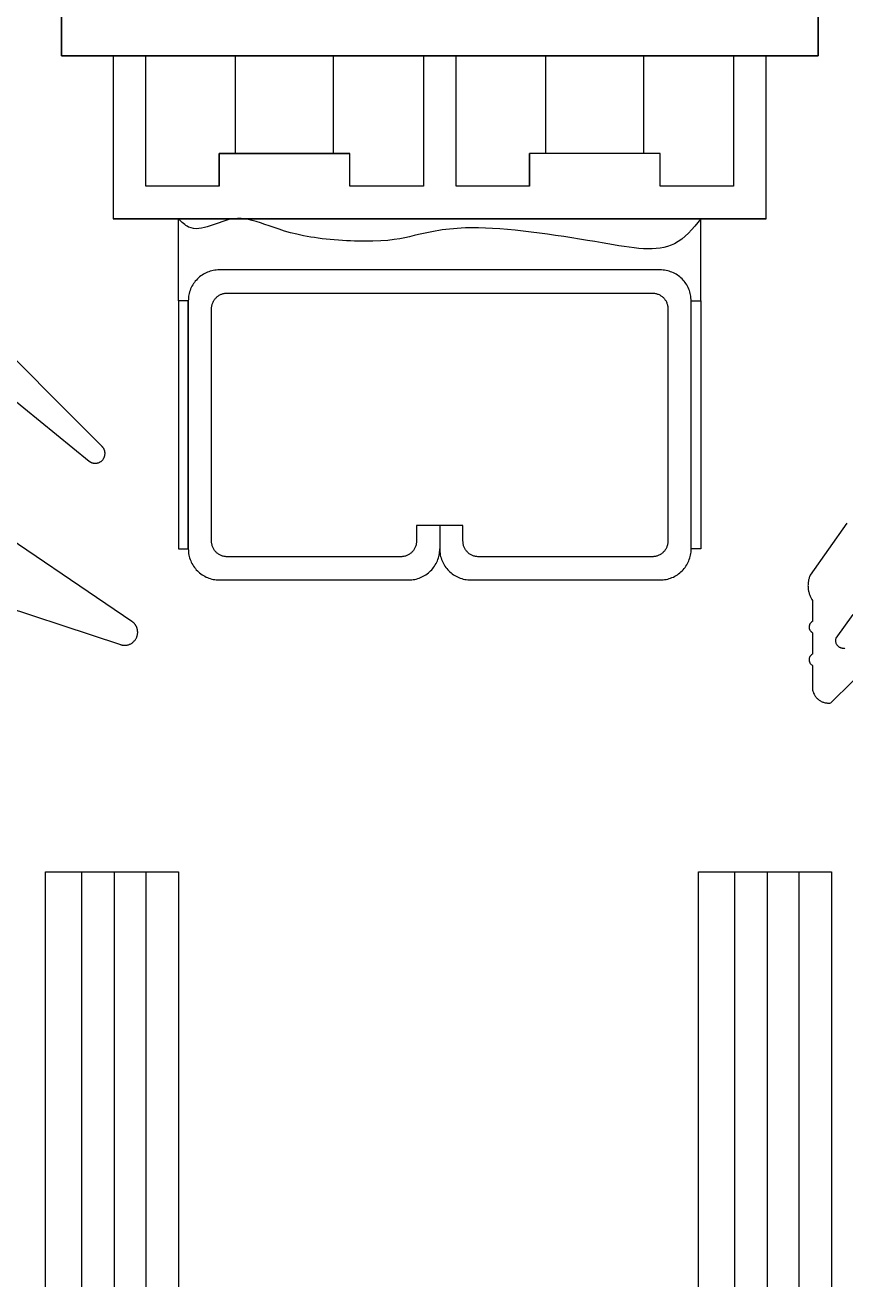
# Model space of a CAD drawing. Header units: centimetres. Extents: x 16433 to 114398, y -50094 to -12305.
# Drawn here: x 66731.545 to 66734.055, y -38612.048 to -38608.207 of the extents above; entities that cross this region are included whole.
import ezdxf

# ---------------------------------------------------------------- set-up
doc = ezdxf.new("R2010")
doc.units = ezdxf.units.CM
doc.header["$LTSCALE"] = 0.5
doc.layers.get('0').update_dxf_attribs({"linetype": 'CONTINUOUS'})
doc.layers.get('DEFPOINTS').update_dxf_attribs({"linetype": 'CONTINUOUS'})
doc.layers.add('0-Coupe A.3', color=7, linetype='CONTINUOUS')
doc.styles.add('Helvetica', font='')
doc.styles.get('Helvetica').set_extended_font_data('Helvetica')
doc.dimstyles.new('IS', dxfattribs={"dimtxt": 10.08724, "dimasz": 5.007446, "dimexe": 2, "dimexo": 10, "dimgap": 3, "dimtad": 1, "dimdec": 1, "dimtxsty": 'Helvetica', "dimblk": 'DOT', "dimblk1": 'DOT', "dimblk2": 'DOT', "dimcen": 0, "dimdle": 10, "dimazin": 0, "dimtfac": 0.8, "dimtdec": 1, "dimtix": 1, "dimtmove": 0, "dimatfit": 0, "dimldrblk": 'VW_FILLEDARROW-1', "dimfxl": 10, "dimfxlon": 1, "dimfrac": 2, "dimtolj": 1, "dimarcsym": 0})

# ---------------------------------------------------------------- blocks, each defined once
blk = doc.blocks.new('_DOT')
at = {"color": 0, "linetype": 'ByBlock', "lineweight": -2}
blk.add_line((-0.5, 0), (-1, 0), dxfattribs=at)
at = {"color": 0, "linetype": 'ByBlock', "const_width": 0.5}
blk.add_lwpolyline([(-0.25, 0, 1), (0.25, 0, 1)], format="xyb", close=True, dxfattribs=at)
blk = doc.blocks.new('*D3404')
at = {"layer": '0-Coupe A.3', "color": 0, "linetype": 'Continuous', "lineweight": -2, "transparency": 16777216}
for p, q in [((66681.6511, -38608.3763), (66669.6511, -38608.3763)), ((66671.6511, -38818.2969), (66671.6511, -38613.3838)), ((66681.6511, -38823.3044), (66669.6511, -38823.3044))]:
    blk.add_line(p, q, dxfattribs=at)
at = {"layer": 'DEFPOINTS', "color": 0, "linetype": 'Continuous', "transparency": 16777216}
for p in [(66671.6511, -38608.3763), (66750.4511, -38608.3763), (66707.1511, -38823.3044)]:
    blk.add_point(p, dxfattribs=at)
at = {"layer": '0-Coupe A.3', "color": 0, "linetype": 'Continuous', "lineweight": -2, "transparency": 16777216, "xscale": 5.007446289062499, "yscale": 5.007446289062499, "zscale": 5.007446289062499}
for p, rotation in [((66671.6511, -38608.3763), 90), ((66671.6511, -38823.3044), 270)]:
    blk.add_blockref('_DOT', p, dxfattribs=dict(at, rotation=rotation))
at = {"layer": '0-Coupe A.3', "color": 0, "linetype": 'Continuous', "lineweight": 13, "transparency": 16777216, "insert": (66664.8684, -38715.8404), "char_height": 7.56543, "attachment_point": 5, "rotation": 90, "style": 'Helvetica'}
blk.add_mtext('\\A1;215', dxfattribs=at)
blk = doc.blocks.new('VW_FILLEDARROW-1')
at = {"color": 0, "linetype": 'Continuous', "lineweight": 5, "flags": 128}
blk.add_lwpolyline([(-1.9969, 0.53507), (0, 0), (-1.9969, -0.53507)], close=True, dxfattribs=at)
blk = doc.blocks.new('Groupe-369-1')
at = {"color": 9, "linetype": 'Continuous', "lineweight": 5, "true_color": 0xbbbbbb}
for p, q in [((10412.7262, -46988.4243), (10611.2756, -46950.8233)), ((10412.7081, -46988.3288), (10607.7204, -46951.3976)), ((10412.7448, -46988.5226), (10607.7571, -46951.5914)), ((10413.0802, -46990.2938), (10611.0378, -46952.8049)), ((10413.0983, -46990.3894), (10611.0559, -46952.9005)), ((10413.1169, -46990.4876), (10610.9786, -46953.0169))]:
    blk.add_line(p, q, dxfattribs=at)
at = {"color": 9, "linetype": 'Continuous', "lineweight": 5, "true_color": 0xbbbbbb, "flags": 128}
for points in [[(10610.6494, -46950.7411), (10610.7252, -46951.1413), (10412.7652, -46988.6306), (10412.6895, -46988.2305)], [(10611.0192, -46952.7067), (10611.0949, -46953.1068), (10413.1374, -46990.5957), (10413.0616, -46990.1956)]]:
    blk.add_lwpolyline(points, close=True, dxfattribs=at)
at = {"color": 9, "linetype": 'Continuous', "lineweight": 5, "true_color": 0xbbbbbb}
for points in [[(10411.9839, -46988.35, 0), (10411.9022, -46988.3119, 0)], [(10411.6318, -46988.3827, 0), (10411.8091, -46988.464, 0), (10411.8115, -46988.4645, 0), (10411.814, -46988.4649, 0), (10411.8165, -46988.4652, 0), (10411.819, -46988.4655, 0), (10411.8215, -46988.4657, 0), (10411.824, -46988.4658, 0), (10411.8265, -46988.4659, 0), (10411.829, -46988.4658, 0), (10411.8315, -46988.4657, 0), (10411.834, -46988.4655, 0), (10411.8365, -46988.4652, 0), (10411.839, -46988.4649, 0), (10411.8415, -46988.4645, 0), (10411.844, -46988.464, 0), (10411.8464, -46988.4634, 0), (10411.8488, -46988.4628, 0), (10411.8513, -46988.462, 0), (10411.8536, -46988.4612, 0), (10411.856, -46988.4604, 0), (10411.8583, -46988.4594, 0), (10411.8606, -46988.4584, 0), (10411.8629, -46988.4573, 0), (10411.8651, -46988.4562, 0), (10411.8673, -46988.455, 0), (10411.8695, -46988.4537, 0), (10411.8716, -46988.4523, 0), (10411.8737, -46988.4509, 0), (10411.8757, -46988.4494, 0), (10411.8777, -46988.4479, 0), (10411.8796, -46988.4463, 0), (10411.8815, -46988.4446, 0), (10411.8834, -46988.4429, 0), (10411.9466, -46988.4309, 0), (10411.9475, -46988.4319, 0), (10411.9485, -46988.4328, 0), (10411.9495, -46988.4336, 0), (10411.9505, -46988.4344, 0), (10411.9516, -46988.4351, 0), (10411.9528, -46988.4357, 0), (10411.954, -46988.4363, 0), (10411.9552, -46988.4368, 0), (10411.9564, -46988.4372, 0), (10411.9577, -46988.4375, 0), (10411.959, -46988.4377, 0), (10411.9603, -46988.4378, 0), (10411.9616, -46988.4379, 0), (10411.9629, -46988.4379, 0), (10411.9642, -46988.4377, 0), (10411.9655, -46988.4375, 0), (10411.9668, -46988.4373, 0), (10411.9681, -46988.4369, 0), (10411.9693, -46988.4364, 0), (10411.9705, -46988.4359, 0), (10411.9716, -46988.4353, 0), (10411.9728, -46988.4346, 0), (10411.9738, -46988.4339, 0), (10411.9748, -46988.433, 0), (10411.9758, -46988.4322, 0), (10411.9767, -46988.4312, 0), (10411.9776, -46988.4302, 0), (10411.9783, -46988.4292, 0), (10411.979, -46988.428, 0), (10411.9797, -46988.4269, 0), (10411.9802, -46988.4257, 0), (10411.9807, -46988.4245, 0), (10412.0451, -46988.4123, 0), (10412.046, -46988.4132, 0), (10412.047, -46988.4141, 0), (10412.048, -46988.415, 0), (10412.049, -46988.4158, 0), (10412.0501, -46988.4165, 0), (10412.0513, -46988.4171, 0), (10412.0525, -46988.4176, 0), (10412.0537, -46988.4181, 0), (10412.0549, -46988.4185, 0), (10412.0562, -46988.4188, 0), (10412.0575, -46988.419, 0), (10412.0588, -46988.4192, 0), (10412.0601, -46988.4192, 0), (10412.0614, -46988.4192, 0), (10412.0627, -46988.4191, 0), (10412.064, -46988.4189, 0), (10412.0653, -46988.4186, 0), (10412.0665, -46988.4182, 0), (10412.0678, -46988.4178, 0), (10412.069, -46988.4172, 0), (10412.0701, -46988.4166, 0), (10412.0712, -46988.416, 0), (10412.0723, -46988.4152, 0), (10412.0733, -46988.4144, 0), (10412.0743, -46988.4135, 0), (10412.0752, -46988.4125, 0), (10412.076, -46988.4115, 0), (10412.0768, -46988.4105, 0), (10412.0775, -46988.4094, 0), (10412.0781, -46988.4082, 0), (10412.0787, -46988.407, 0), (10412.0792, -46988.4058, 0), (10412.1491, -46988.3926, 0), (10412.1515, -46988.3918, 0), (10412.1538, -46988.3908, 0), (10412.1561, -46988.3898, 0), (10412.1583, -46988.3887, 0), (10412.1604, -46988.3874, 0), (10412.1625, -46988.3861, 0), (10412.1645, -46988.3846, 0), (10412.1664, -46988.3831, 0), (10412.1683, -46988.3814, 0), (10412.1701, -46988.3797, 0), (10412.1717, -46988.3779, 0), (10412.1733, -46988.376, 0), (10412.1748, -46988.374, 0), (10412.1762, -46988.3719, 0), (10412.1775, -46988.3698, 0), (10412.1787, -46988.3676, 0), (10412.1798, -46988.3654, 0), (10412.1807, -46988.3631, 0), (10412.1816, -46988.3608, 0), (10412.1823, -46988.3584, 0), (10412.1829, -46988.356, 0), (10412.1834, -46988.3536, 0), (10412.1838, -46988.3511, 0), (10412.1841, -46988.3487, 0), (10412.1842, -46988.3462, 0), (10412.1842, -46988.3437, 0), (10412.1841, -46988.3412, 0), (10412.1838, -46988.3387, 0), (10412.1835, -46988.3363, 0), (10412.183, -46988.3339, 0), (10412.1824, -46988.3315, 0), (10412.1817, -46988.3291, 0), (10412.0283, -46988.2228, 0)], [(10412.0091, -46988.3176, 0), (10412.0096, -46988.3189, 0), (10412.01, -46988.3203, 0), (10412.0103, -46988.3217, 0), (10412.0105, -46988.3231, 0), (10412.0107, -46988.3245, 0), (10412.0107, -46988.3259, 0), (10412.0107, -46988.3273, 0), (10412.0106, -46988.3287, 0), (10412.0104, -46988.3301, 0), (10412.0102, -46988.3315, 0), (10412.0098, -46988.3328, 0), (10412.0094, -46988.3342, 0), (10412.0089, -46988.3355, 0), (10412.0083, -46988.3368, 0), (10412.0077, -46988.338, 0), (10412.0069, -46988.3392, 0), (10412.0061, -46988.3404, 0), (10412.0053, -46988.3415, 0), (10412.0044, -46988.3425, 0), (10412.0034, -46988.3436, 0), (10412.0023, -46988.3445, 0), (10412.0012, -46988.3454, 0), (10412.0001, -46988.3462, 0), (10411.9989, -46988.3469, 0), (10411.9976, -46988.3476, 0), (10411.9963, -46988.3482, 0), (10411.995, -46988.3487, 0), (10411.9937, -46988.3492, 0), (10411.9923, -46988.3495, 0), (10411.991, -46988.3498, 0), (10411.9896, -46988.35, 0), (10411.9882, -46988.3501, 0), (10411.9868, -46988.3501, 0), (10411.9853, -46988.3501, 0), (10411.9839, -46988.35, 0)], [(10412.3488, -46990.9667, 0), (10412.4109, -46990.4995, 0), (10412.4109, -46990.4991, 0), (10412.411, -46990.4987, 0), (10412.411, -46990.4983, 0), (10412.4111, -46990.4979, 0), (10412.4111, -46990.4975, 0), (10412.4111, -46990.4971, 0), (10412.4112, -46990.4967, 0), (10412.4112, -46990.4963, 0), (10412.4112, -46990.4959, 0), (10412.4112, -46990.4955, 0), (10412.4112, -46990.4951, 0), (10412.4112, -46990.4947, 0), (10412.4112, -46990.4943, 0), (10412.4112, -46990.4939, 0), (10412.4112, -46990.4935, 0), (10412.4112, -46990.4931, 0), (10412.4112, -46990.4927, 0), (10412.4112, -46990.4923, 0), (10412.4112, -46990.4919, 0), (10412.4111, -46990.4916, 0), (10412.4111, -46990.4912, 0), (10412.4111, -46990.4908, 0), (10412.411, -46990.4904, 0), (10412.411, -46990.49, 0), (10412.411, -46990.4896, 0), (10412.4109, -46990.4892, 0), (10412.4109, -46990.4888, 0), (10412.4108, -46990.4884, 0), (10412.4107, -46990.488, 0), (10412.4107, -46990.4876, 0), (10412.4106, -46990.4872, 0), (10412.4105, -46990.4868, 0), (10412.4101, -46990.4849, 0), (10412.4096, -46990.483, 0), (10412.409, -46990.4811, 0), (10412.4083, -46990.4793, 0), (10412.4076, -46990.4775, 0), (10412.4067, -46990.4757, 0), (10412.4057, -46990.474, 0), (10412.4047, -46990.4723, 0), (10412.4036, -46990.4707, 0), (10412.4024, -46990.4692, 0), (10412.4011, -46990.4677, 0), (10412.3998, -46990.4662, 0), (10412.3984, -46990.4649, 0), (10412.3969, -46990.4636, 0), (10412.3954, -46990.4623, 0), (10412.3938, -46990.4612, 0), (10412.3921, -46990.4601, 0), (10412.3904, -46990.4591, 0), (10412.3887, -46990.4582, 0), (10412.3869, -46990.4574, 0), (10412.3851, -46990.4567, 0), (10412.3832, -46990.4561, 0), (10412.3813, -46990.4555, 0), (10412.3794, -46990.4551, 0), (10412.3775, -46990.4547, 0), (10412.3755, -46990.4545, 0), (10412.3736, -46990.4543, 0), (10412.3716, -46990.4542, 0), (10412.3696, -46990.4543, 0), (10412.3677, -46990.4544, 0), (10412.3657, -46990.4546, 0), (10412.3638, -46990.4549, 0), (10412.3626, -46990.4552, 0), (10412.3614, -46990.4555, 0), (10412.3602, -46990.4558, 0), (10412.3591, -46990.4561, 0), (10412.3579, -46990.4565, 0), (10412.3568, -46990.457, 0), (10412.3556, -46990.4574, 0), (10412.3545, -46990.4579, 0), (10412.3534, -46990.4584, 0), (10412.3523, -46990.459, 0), (10412.3513, -46990.4596, 0), (10412.3502, -46990.4602, 0), (10412.3492, -46990.4609, 0), (10412.3482, -46990.4615, 0), (10412.3472, -46990.4623, 0), (10412.3462, -46990.463, 0), (10412.3453, -46990.4638, 0), (10412.3444, -46990.4646, 0), (10412.3435, -46990.4654, 0), (10412.3426, -46990.4663, 0), (10412.3418, -46990.4672, 0), (10412.341, -46990.4681, 0), (10412.3402, -46990.469, 0), (10412.3394, -46990.47, 0), (10412.3387, -46990.4709, 0), (10412.338, -46990.4719, 0), (10412.3374, -46990.473, 0), (10412.3367, -46990.474, 0), (10412.3361, -46990.4751, 0), (10412.3356, -46990.4762, 0), (10412.335, -46990.4772, 0), (10412.3345, -46990.4784, 0), (10412.1031, -46991.0132, 0)], [(10411.661, -46991.0969, 0), (10411.8764, -46990.6988, 0), (10411.8767, -46990.6983, 0), (10411.8769, -46990.6977, 0), (10411.8772, -46990.6971, 0), (10411.8775, -46990.6965, 0), (10411.8777, -46990.6959, 0), (10411.878, -46990.6953, 0), (10411.8782, -46990.6947, 0), (10411.8784, -46990.6941, 0), (10411.8786, -46990.6935, 0), (10411.8788, -46990.6929, 0), (10411.879, -46990.6923, 0), (10411.8791, -46990.6917, 0), (10411.8793, -46990.6911, 0), (10411.8794, -46990.6904, 0), (10411.8795, -46990.6898, 0), (10411.8796, -46990.6892, 0), (10411.8797, -46990.6885, 0), (10411.8798, -46990.6879, 0), (10411.8799, -46990.6873, 0), (10411.8799, -46990.6866, 0), (10411.8799, -46990.686, 0), (10411.88, -46990.6853, 0), (10411.88, -46990.6847, 0), (10411.88, -46990.6841, 0), (10411.88, -46990.6834, 0), (10411.8799, -46990.6828, 0), (10411.8799, -46990.6821, 0), (10411.8798, -46990.6815, 0), (10411.8797, -46990.6809, 0), (10411.8797, -46990.6802, 0), (10411.8796, -46990.6796, 0), (10411.8795, -46990.679, 0), (10411.8791, -46990.6775, 0), (10411.8788, -46990.6761, 0), (10411.8783, -46990.6747, 0), (10411.8778, -46990.6733, 0), (10411.8772, -46990.672, 0), (10411.8766, -46990.6707, 0), (10411.8758, -46990.6694, 0), (10411.8751, -46990.6681, 0), (10411.8742, -46990.6669, 0), (10411.8733, -46990.6657, 0), (10411.8724, -46990.6646, 0), (10411.8714, -46990.6635, 0), (10411.8703, -46990.6625, 0), (10411.8692, -46990.6615, 0), (10411.8681, -46990.6606, 0), (10411.8669, -46990.6598, 0), (10411.8656, -46990.659, 0), (10411.8644, -46990.6582, 0), (10411.863, -46990.6576, 0), (10411.8617, -46990.657, 0), (10411.8603, -46990.6564, 0), (10411.8589, -46990.6559, 0), (10411.8575, -46990.6555, 0), (10411.8561, -46990.6552, 0), (10411.8546, -46990.6549, 0), (10411.8532, -46990.6547, 0), (10411.8517, -46990.6546, 0), (10411.8502, -46990.6546, 0), (10411.8488, -46990.6546, 0), (10411.8473, -46990.6547, 0), (10411.8458, -46990.6548, 0), (10411.8444, -46990.6551, 0), (10411.8437, -46990.6552, 0), (10411.843, -46990.6554, 0), (10411.8422, -46990.6556, 0), (10411.8415, -46990.6558, 0), (10411.8408, -46990.656, 0), (10411.8401, -46990.6562, 0), (10411.8394, -46990.6565, 0), (10411.8387, -46990.6567, 0), (10411.8381, -46990.657, 0), (10411.8374, -46990.6573, 0), (10411.8367, -46990.6576, 0), (10411.8361, -46990.658, 0), (10411.8354, -46990.6583, 0), (10411.8348, -46990.6587, 0), (10411.8342, -46990.6591, 0), (10411.8335, -46990.6595, 0), (10411.8329, -46990.6599, 0), (10411.8323, -46990.6603, 0), (10411.8317, -46990.6607, 0), (10411.8312, -46990.6612, 0), (10411.8306, -46990.6617, 0), (10411.83, -46990.6621, 0), (10411.8295, -46990.6626, 0), (10411.829, -46990.6632, 0), (10411.8284, -46990.6637, 0), (10411.8279, -46990.6642, 0), (10411.8274, -46990.6648, 0), (10411.827, -46990.6653, 0), (10411.8265, -46990.6659, 0), (10411.826, -46990.6665, 0), (10411.8256, -46990.6671, 0), (10411.8252, -46990.6677, 0), (10411.5136, -46991.1248, 0)]]:
    blk.add_polyline3d(points, dxfattribs=at)
at = {"color": 7, "linetype": 'Continuous', "lineweight": 5}
for points in [[(10410.2408, -46988.7364, 0), (10410.0443, -46988.7736, 0), (10410.0818, -46988.9716, 0), (10409.6094, -46989.061, 0), (10409.6621, -46989.2546, 0), (10410.119, -46989.1681, 0), (10410.4008, -46990.6558, 0), (10410.0612, -46990.7201, 0), (10410.1139, -46990.9137, 0), (10410.438, -46990.8523, 0), (10410.4755, -46991.0503, 0), (10410.672, -46991.013, 0), (10410.2408, -46988.7364, 0)], [(10410.0443, -46988.7736, 0), (10410.2408, -46988.7364, 0)], [(10410.2408, -46988.7364, 0), (10410.672, -46991.013, 0)], [(10410.7616, -46988.7991, 0), (10410.2703, -46988.8922, 0)], [(10410.7616, -46988.7991, 0), (10410.2703, -46988.8922, 0)], [(10411.1337, -46990.7642, 0), (10410.7616, -46988.7991, 0)], [(10411.1337, -46990.7642, 0), (10410.7616, -46988.7991, 0)], [(10410.7616, -46988.7991, 0), (10411.1337, -46990.7642, 0)], [(10411.8702, -46989.607, 0), (10411.941, -46989.5936, 0), (10411.9456, -46989.5926, 0), (10411.9501, -46989.5914, 0), (10411.9546, -46989.59, 0), (10411.9589, -46989.5883, 0), (10411.9632, -46989.5865, 0), (10411.9674, -46989.5844, 0), (10411.9715, -46989.5821, 0), (10411.9754, -46989.5797, 0), (10411.9793, -46989.577, 0), (10411.983, -46989.5742, 0), (10411.9865, -46989.5712, 0), (10411.9899, -46989.568, 0), (10411.9932, -46989.5647, 0), (10411.9962, -46989.5612, 0), (10411.9992, -46989.5575, 0), (10412.0019, -46989.5537, 0), (10412.0044, -46989.5498, 0), (10412.0067, -46989.5458, 0), (10412.0089, -46989.5416, 0), (10412.0108, -46989.5374, 0), (10412.0125, -46989.533, 0), (10412.014, -46989.5286, 0), (10412.0153, -46989.5241, 0), (10412.0164, -46989.5196, 0), (10412.0172, -46989.515, 0), (10412.0178, -46989.5104, 0), (10412.0182, -46989.5058, 0), (10412.0184, -46989.5011, 0), (10412.0183, -46989.4964, 0), (10412.018, -46989.4918, 0), (10412.0175, -46989.4871, 0), (10412.0167, -46989.4825, 0), (10411.9088, -46988.9127, 0), (10411.9078, -46988.9081, 0), (10411.9066, -46988.9036, 0), (10411.9052, -46988.8992, 0), (10411.9035, -46988.8948, 0), (10411.9017, -46988.8905, 0), (10411.8996, -46988.8863, 0), (10411.8974, -46988.8823, 0), (10411.8949, -46988.8783, 0), (10411.8923, -46988.8745, 0), (10411.8894, -46988.8708, 0), (10411.8864, -46988.8672, 0), (10411.8832, -46988.8638, 0), (10411.8799, -46988.8605, 0), (10411.8764, -46988.8575, 0), (10411.8727, -46988.8546, 0), (10411.869, -46988.8518, 0), (10411.865, -46988.8493, 0), (10411.861, -46988.847, 0), (10411.8569, -46988.8448, 0), (10411.8526, -46988.8429, 0), (10411.8483, -46988.8412, 0), (10411.8439, -46988.8397, 0), (10411.8394, -46988.8384, 0), (10411.8348, -46988.8373, 0), (10411.8303, -46988.8365, 0), (10411.8256, -46988.8359, 0), (10411.821, -46988.8355, 0), (10411.8163, -46988.8354, 0), (10411.8117, -46988.8354, 0), (10411.807, -46988.8357, 0), (10411.8024, -46988.8363, 0), (10411.7978, -46988.837, 0), (10411.051, -46988.9784, 0), (10411.0465, -46988.9794, 0), (10411.042, -46988.9806, 0), (10411.0375, -46988.982, 0), (10411.0332, -46988.9837, 0), (10411.0289, -46988.9855, 0), (10411.0247, -46988.9876, 0), (10411.0206, -46988.9898, 0), (10411.0167, -46988.9923, 0), (10411.0128, -46988.9949, 0), (10411.0091, -46988.9978, 0), (10411.0056, -46989.0008, 0), (10411.0022, -46989.004, 0), (10410.9989, -46989.0073, 0), (10410.9958, -46989.0108, 0), (10410.9929, -46989.0145, 0), (10410.9902, -46989.0183, 0), (10410.9877, -46989.0222, 0), (10410.9854, -46989.0262, 0), (10410.9832, -46989.0304, 0), (10410.9813, -46989.0346, 0), (10410.9796, -46989.0389, 0), (10410.9781, -46989.0434, 0), (10410.9768, -46989.0478, 0), (10410.9757, -46989.0524, 0), (10410.9749, -46989.057, 0), (10410.9743, -46989.0616, 0), (10410.9739, -46989.0662, 0), (10410.9737, -46989.0709, 0), (10410.9738, -46989.0756, 0), (10410.9741, -46989.0802, 0), (10410.9746, -46989.0848, 0), (10410.9754, -46989.0894, 0), (10411.2266, -46990.4159, 0), (10411.2276, -46990.4204, 0), (10411.2288, -46990.4249, 0), (10411.2302, -46990.4294, 0), (10411.2318, -46990.4337, 0), (10411.2337, -46990.438, 0), (10411.2357, -46990.4422, 0), (10411.238, -46990.4463, 0), (10411.2404, -46990.4502, 0), (10411.2431, -46990.4541, 0), (10411.2459, -46990.4578, 0), (10411.2489, -46990.4613, 0), (10411.2521, -46990.4647, 0), (10411.2555, -46990.468, 0), (10411.259, -46990.4711, 0), (10411.2626, -46990.474, 0), (10411.2664, -46990.4767, 0), (10411.2703, -46990.4792, 0), (10411.2744, -46990.4816, 0), (10411.2785, -46990.4837, 0), (10411.2828, -46990.4856, 0), (10411.2871, -46990.4873, 0), (10411.2915, -46990.4888, 0), (10411.296, -46990.4901, 0), (10411.3005, -46990.4912, 0), (10411.3051, -46990.492, 0), (10411.3097, -46990.4926, 0), (10411.3144, -46990.493, 0), (10411.319, -46990.4932, 0), (10411.3237, -46990.4931, 0), (10411.3284, -46990.4928, 0), (10411.333, -46990.4923, 0), (10411.3376, -46990.4915, 0), (10412.0843, -46990.3501, 0), (10412.0889, -46990.3491, 0), (10412.0934, -46990.3479, 0), (10412.0978, -46990.3465, 0), (10412.1022, -46990.3449, 0), (10412.1065, -46990.343, 0), (10412.1107, -46990.341, 0), (10412.1147, -46990.3387, 0), (10412.1187, -46990.3362, 0), (10412.1225, -46990.3336, 0), (10412.1262, -46990.3308, 0), (10412.1298, -46990.3277, 0), (10412.1332, -46990.3246, 0), (10412.1364, -46990.3212, 0), (10412.1395, -46990.3177, 0), (10412.1424, -46990.3141, 0), (10412.1451, -46990.3103, 0), (10412.1477, -46990.3064, 0), (10412.15, -46990.3023, 0), (10412.1521, -46990.2982, 0), (10412.1541, -46990.2939, 0), (10412.1558, -46990.2896, 0), (10412.1573, -46990.2852, 0), (10412.1586, -46990.2807, 0), (10412.1596, -46990.2762, 0), (10412.1605, -46990.2716, 0), (10412.1611, -46990.267, 0), (10412.1615, -46990.2623, 0), (10412.1616, -46990.2576, 0), (10412.1616, -46990.253, 0), (10412.1613, -46990.2483, 0), (10412.1607, -46990.2437, 0), (10412.16, -46990.2391, 0), (10412.0521, -46989.6692, 0), (10412.0511, -46989.6647, 0), (10412.0499, -46989.6602, 0), (10412.0485, -46989.6557, 0), (10412.0468, -46989.6514, 0), (10412.045, -46989.6471, 0), (10412.0429, -46989.6429, 0), (10412.0407, -46989.6388, 0), (10412.0382, -46989.6349, 0), (10412.0355, -46989.631, 0), (10412.0327, -46989.6273, 0), (10412.0297, -46989.6238, 0), (10412.0265, -46989.6203, 0), (10412.0232, -46989.6171, 0), (10412.0197, -46989.614, 0), (10412.016, -46989.6111, 0), (10412.0122, -46989.6084, 0), (10412.0083, -46989.6059, 0), (10412.0043, -46989.6035, 0), (10412.0001, -46989.6014, 0), (10411.9959, -46989.5995, 0), (10411.9915, -46989.5978, 0), (10411.9871, -46989.5962, 0), (10411.9827, -46989.595, 0), (10411.9781, -46989.5939, 0), (10411.9735, -46989.5931, 0), (10411.9689, -46989.5924, 0), (10411.9643, -46989.5921, 0), (10411.9596, -46989.5919, 0), (10411.9549, -46989.592, 0), (10411.9503, -46989.5923, 0), (10411.9456, -46989.5928, 0), (10411.941, -46989.5936, 0)], [(10410.2703, -46988.8922, 0), (10410.2889, -46988.9904, 0)], [(10410.2703, -46988.8922, 0), (10410.6425, -46990.8573, 0)], [(10410.2889, -46988.9904, 0), (10410.682, -46988.916, 0)], [(10410.2889, -46988.9904, 0), (10410.682, -46988.916, 0)], [(10410.682, -46988.916, 0), (10410.7238, -46989.1371, 0)], [(10410.682, -46988.916, 0), (10410.7238, -46989.1371, 0)], [(10411.8834, -46989.677, 0), (10411.931, -46989.668, 0), (10411.9333, -46989.6676, 0), (10411.9356, -46989.6673, 0), (10411.9379, -46989.6672, 0), (10411.9402, -46989.6672, 0), (10411.9426, -46989.6672, 0), (10411.9449, -46989.6674, 0), (10411.9472, -46989.6677, 0), (10411.9495, -46989.6682, 0), (10411.9518, -46989.6687, 0), (10411.954, -46989.6693, 0), (10411.9562, -46989.6701, 0), (10411.9584, -46989.6709, 0), (10411.9605, -46989.6719, 0), (10411.9626, -46989.673, 0), (10411.9646, -46989.6741, 0), (10411.9666, -46989.6754, 0), (10411.9685, -46989.6768, 0), (10411.9703, -46989.6782, 0), (10411.972, -46989.6798, 0), (10411.9737, -46989.6814, 0), (10411.9753, -46989.6831, 0), (10411.9768, -46989.6849, 0), (10411.9782, -46989.6867, 0), (10411.9795, -46989.6886, 0), (10411.9808, -46989.6906, 0), (10411.9819, -46989.6927, 0), (10411.9829, -46989.6947, 0), (10411.9839, -46989.6969, 0), (10411.9847, -46989.6991, 0), (10411.9854, -46989.7013, 0), (10411.986, -46989.7035, 0), (10411.9865, -46989.7058, 0), (10412.0856, -46990.229, 0), (10412.0859, -46990.2313, 0), (10412.0862, -46990.2336, 0), (10412.0864, -46990.236, 0), (10412.0864, -46990.2383, 0), (10412.0863, -46990.2406, 0), (10412.0861, -46990.2429, 0), (10412.0858, -46990.2453, 0), (10412.0854, -46990.2476, 0), (10412.0849, -46990.2498, 0), (10412.0842, -46990.2521, 0), (10412.0835, -46990.2543, 0), (10412.0826, -46990.2564, 0), (10412.0816, -46990.2586, 0), (10412.0806, -46990.2606, 0), (10412.0794, -46990.2627, 0), (10412.0781, -46990.2646, 0), (10412.0768, -46990.2665, 0), (10412.0753, -46990.2683, 0), (10412.0738, -46990.2701, 0), (10412.0722, -46990.2718, 0), (10412.0705, -46990.2733, 0), (10412.0687, -46990.2749, 0), (10412.0668, -46990.2763, 0), (10412.0649, -46990.2776, 0), (10412.0629, -46990.2788, 0), (10412.0609, -46990.28, 0), (10412.0588, -46990.281, 0), (10412.0567, -46990.2819, 0), (10412.0545, -46990.2827, 0), (10412.0523, -46990.2834, 0), (10412.05, -46990.284, 0), (10412.0477, -46990.2845, 0), (10411.3477, -46990.4171, 0), (10411.3454, -46990.4175, 0), (10411.3431, -46990.4177, 0), (10411.3407, -46990.4179, 0), (10411.3384, -46990.4179, 0), (10411.3361, -46990.4179, 0), (10411.3337, -46990.4177, 0), (10411.3314, -46990.4174, 0), (10411.3291, -46990.4169, 0), (10411.3269, -46990.4164, 0), (10411.3246, -46990.4158, 0), (10411.3224, -46990.415, 0), (10411.3203, -46990.4141, 0), (10411.3181, -46990.4132, 0), (10411.3161, -46990.4121, 0), (10411.314, -46990.4109, 0), (10411.3121, -46990.4097, 0), (10411.3102, -46990.4083, 0), (10411.3084, -46990.4069, 0), (10411.3066, -46990.4053, 0), (10411.3049, -46990.4037, 0), (10411.3033, -46990.402, 0), (10411.3018, -46990.4002, 0), (10411.3004, -46990.3984, 0), (10411.2991, -46990.3965, 0), (10411.2979, -46990.3945, 0), (10411.2967, -46990.3924, 0), (10411.2957, -46990.3903, 0), (10411.2948, -46990.3882, 0), (10411.294, -46990.386, 0), (10411.2933, -46990.3838, 0), (10411.2927, -46990.3816, 0), (10411.2922, -46990.3793, 0), (10411.0498, -46989.0995, 0), (10411.0494, -46989.0972, 0), (10411.0492, -46989.0949, 0), (10411.049, -46989.0926, 0), (10411.049, -46989.0902, 0), (10411.0491, -46989.0879, 0), (10411.0492, -46989.0856, 0), (10411.0496, -46989.0833, 0), (10411.05, -46989.081, 0), (10411.0505, -46989.0787, 0), (10411.0512, -46989.0765, 0), (10411.0519, -46989.0743, 0), (10411.0528, -46989.0721, 0), (10411.0537, -46989.07, 0), (10411.0548, -46989.0679, 0), (10411.056, -46989.0659, 0), (10411.0572, -46989.0639, 0), (10411.0586, -46989.062, 0), (10411.06, -46989.0602, 0), (10411.0616, -46989.0585, 0), (10411.0632, -46989.0568, 0), (10411.0649, -46989.0552, 0), (10411.0667, -46989.0537, 0), (10411.0685, -46989.0523, 0), (10411.0705, -46989.0509, 0), (10411.0724, -46989.0497, 0), (10411.0745, -46989.0486, 0), (10411.0766, -46989.0476, 0), (10411.0787, -46989.0466, 0), (10411.0809, -46989.0458, 0), (10411.0831, -46989.0451, 0), (10411.0854, -46989.0445, 0), (10411.0876, -46989.044, 0), (10411.7877, -46988.9114, 0), (10411.79, -46988.9111, 0), (10411.7923, -46988.9108, 0), (10411.7946, -46988.9106, 0), (10411.797, -46988.9106, 0), (10411.7993, -46988.9107, 0), (10411.8016, -46988.9109, 0), (10411.8039, -46988.9112, 0), (10411.8062, -46988.9116, 0), (10411.8085, -46988.9121, 0), (10411.8107, -46988.9128, 0), (10411.8129, -46988.9135, 0), (10411.8151, -46988.9144, 0), (10411.8172, -46988.9154, 0), (10411.8193, -46988.9164, 0), (10411.8213, -46988.9176, 0), (10411.8233, -46988.9189, 0), (10411.8252, -46988.9202, 0), (10411.827, -46988.9217, 0), (10411.8288, -46988.9232, 0), (10411.8304, -46988.9248, 0), (10411.832, -46988.9265, 0), (10411.8335, -46988.9283, 0), (10411.8349, -46988.9302, 0), (10411.8363, -46988.9321, 0), (10411.8375, -46988.9341, 0), (10411.8386, -46988.9361, 0), (10411.8397, -46988.9382, 0), (10411.8406, -46988.9403, 0), (10411.8414, -46988.9425, 0), (10411.8421, -46988.9447, 0), (10411.8427, -46988.947, 0), (10411.8432, -46988.9493, 0), (10411.9423, -46989.4725, 0), (10411.9427, -46989.4748, 0), (10411.9429, -46989.4771, 0), (10411.9431, -46989.4794, 0), (10411.9431, -46989.4817, 0), (10411.943, -46989.4841, 0), (10411.9428, -46989.4864, 0), (10411.9425, -46989.4887, 0), (10411.9421, -46989.491, 0), (10411.9416, -46989.4933, 0), (10411.9409, -46989.4955, 0), (10411.9402, -46989.4977, 0), (10411.9393, -46989.4999, 0), (10411.9384, -46989.502, 0), (10411.9373, -46989.5041, 0), (10411.9361, -46989.5061, 0), (10411.9349, -46989.5081, 0), (10411.9335, -46989.5099, 0), (10411.9321, -46989.5118, 0), (10411.9305, -46989.5135, 0), (10411.9289, -46989.5152, 0), (10411.9272, -46989.5168, 0), (10411.9254, -46989.5183, 0), (10411.9236, -46989.5197, 0), (10411.9216, -46989.521, 0), (10411.9197, -46989.5223, 0), (10411.9176, -46989.5234, 0), (10411.9155, -46989.5244, 0), (10411.9134, -46989.5254, 0), (10411.9112, -46989.5262, 0), (10411.909, -46989.5269, 0), (10411.9067, -46989.5275, 0), (10411.9045, -46989.528, 0), (10411.8569, -46989.537, 0), (10411.8834, -46989.677, 0)], [(10411.0455, -46988.9489, 0), (10410.7988, -46988.9957, 0)], [(10410.7238, -46989.1371, 0), (10410.6256, -46989.1557, 0)], [(10410.7238, -46989.1371, 0), (10410.6256, -46989.1557, 0)], [(10410.6256, -46989.1557, 0), (10410.7, -46989.5487, 0)], [(10410.6256, -46989.1557, 0), (10410.7, -46989.5487, 0)], [(10410.6349, -46989.2048, 0), (10410.3401, -46989.2606, 0)], [(10410.6907, -46989.4996, 0), (10410.3959, -46989.5554, 0)], [(10410.7, -46989.5487, 0), (10410.7983, -46989.5301, 0)], [(10410.7983, -46989.5301, 0), (10410.7, -46989.5487, 0)], [(10410.7983, -46989.5301, 0), (10410.8401, -46989.7512, 0)], [(10410.7983, -46989.5301, 0), (10410.8401, -46989.7512, 0)], [(10410.8401, -46989.7512, 0), (10410.4471, -46989.8256, 0)], [(10410.8401, -46989.7512, 0), (10410.4471, -46989.8256, 0)], [(10410.4471, -46989.8256, 0), (10410.4657, -46989.9238, 0)], [(10410.4657, -46989.9238, 0), (10410.8587, -46989.8494, 0)], [(10410.4657, -46989.9238, 0), (10410.8587, -46989.8494, 0)], [(10410.8587, -46989.8494, 0), (10410.9006, -46990.0705, 0)], [(10410.8587, -46989.8494, 0), (10410.9006, -46990.0705, 0)], [(10410.9006, -46990.0705, 0), (10410.8023, -46990.0891, 0)], [(10410.9006, -46990.0705, 0), (10410.8023, -46990.0891, 0)], [(10410.8023, -46990.0891, 0), (10410.8768, -46990.4821, 0)], [(10410.8768, -46990.4821, 0), (10410.8023, -46990.0891, 0)], [(10410.8116, -46990.1382, 0), (10410.5169, -46990.194, 0)], [(10410.8675, -46990.433, 0), (10410.5727, -46990.4888, 0)], [(10410.8768, -46990.4821, 0), (10410.975, -46990.4635, 0)], [(10410.975, -46990.4635, 0), (10410.8768, -46990.4821, 0)], [(10410.975, -46990.4635, 0), (10411.0169, -46990.6846, 0)], [(10410.975, -46990.4635, 0), (10411.0169, -46990.6846, 0)], [(10411.3432, -46990.521, 0), (10411.0965, -46990.5677, 0)], [(10411.0169, -46990.6846, 0), (10410.6239, -46990.759, 0)], [(10411.0169, -46990.6846, 0), (10410.6239, -46990.759, 0)], [(10410.6239, -46990.759, 0), (10410.6425, -46990.8573, 0)], [(10410.6425, -46990.8573, 0), (10411.1337, -46990.7642, 0)], [(10410.6425, -46990.8573, 0), (10411.1337, -46990.7642, 0)], [(10410.672, -46991.013, 0), (10410.4755, -46991.0503, 0)]]:
    blk.add_polyline3d(points, dxfattribs=at)
at = {"color": 9, "linetype": 'Continuous', "lineweight": 5, "true_color": 0xbbbbbb}
blk.add_open_spline([(10410.7988, -46988.9957), (10410.8329, -46989.0147), (10410.9259, -46989.0667), (10410.9253, -46989.2719), (10410.9374, -46989.6588), (10410.9972, -46989.8215), (10411.0519, -46989.9294), (10411.0949, -46990.2543), (10411.019, -46990.3903), (10411.1394, -46990.5033), (10411.1043, -46990.5561), (10411.0965, -46990.5677)], degree=3, knots=[0, 0, 0, 0, 1.112924, 3.032488, 5.381325, 7.006548, 8.100712, 8.980186, 10.784819, 12.190253, 12.587238, 12.587238, 12.587238, 12.587238], dxfattribs=at)
at = {"color": 7, "linetype": 'Continuous', "lineweight": 5}
for points in [[(10411.7922, -46988.8075), (10411.7978, -46988.837), (10411.051, -46988.9784), (10411.0455, -46988.9489)], [(10412.0899, -46990.3796), (10412.0843, -46990.3501), (10411.3376, -46990.4915), (10411.3432, -46990.521)]]:
    blk.add_3dface(points, dxfattribs=at)

msp = doc.modelspace()

# ---------------------------------------------------------------- block references
at = {"layer": '0-Coupe A.3', "color": 7, "rotation": 259.2764052561336}
msp.add_blockref('Groupe-369-1', (114839.1566, -37123.1143), dxfattribs=at)

# ---------------------------------------------------------------- dimensions: what is measured, and where the dimension line sits
at = {"layer": '0-Coupe A.3', "color": 7, "linetype": 'Continuous', "lineweight": 13}
dim = msp.add_linear_dim(base=(66671.6511, -38608.3763), p1=(66707.1511, -38823.3044), p2=(66750.4511, -38608.3763), angle=270, dimstyle='IS', override={"dimtxt": 7.56543, "dimdec": 0, "dimpost": '<>', "dimtxsty": 'Helvetica', "dimtmove": 2}, dxfattribs=at)
dim.commit()
dim.dimension.update_dxf_attribs({"geometry": '*D3404', "text_midpoint": (66664.8684, -38715.8404)})

doc.saveas('drawing.dxf')
